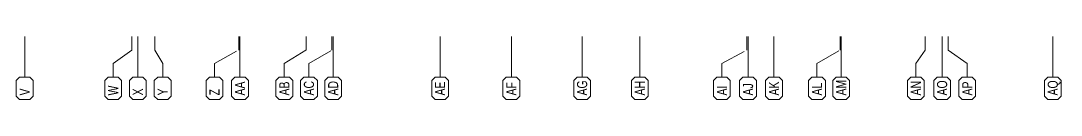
# Model space of a CAD drawing. Header units: inches. Extents: x 733929 to 798320, y 241462 to 287086.
# Drawn here: x 767060 to 797940, y 241462 to 243323 of the extents above; entities that cross this region are included whole.
import ezdxf

# ---------------------------------------------------------------- set-up
doc = ezdxf.new("R2010")
doc.units = ezdxf.units.IN
doc.header["$LTSCALE"] = 600
doc.header["$MEASUREMENT"] = 0
doc.linetypes.add('CENTER', pattern=[2, 1.25, -0.25, 0.25, -0.25])
doc.layers.add('CENTER LINE', color=7, linetype='CENTER', lineweight=5, true_color=0x8b4646)
doc.styles.add('SWISS', font='swisscl.ttf')

# ---------------------------------------------------------------- blocks, each defined once
blk = doc.blocks.new('*U31')
at = {"color": 0}
for p, q in [((0, -400), (0, 0)), ((0, -800), (0, -400)), ((0, -1200), (0, -800))]:
    blk.add_line(p, q, dxfattribs=at)
blk.add_lwpolyline([(-150, -1200), (-250, -1300), (-250, -1761), (-150, -1861), (150, -1861), (250, -1761), (250, -1300), (150, -1200)], close=True, dxfattribs=at)
at = {"color": 7, "ltscale": 650, "style": 'SWISS'}
blk.add_attdef('1', (150, -1826), '', height=300, rotation=90, dxfattribs=at)
blk = doc.blocks.new('*U36')
at = {"color": 0}
for p, q in [((0, -400), (0, 0)), ((-279, -800), (0, -400)), ((-279, -1200), (-279, -800))]:
    blk.add_line(p, q, dxfattribs=at)
blk.add_lwpolyline([(-429, -1200), (-529, -1300), (-529, -1761), (-429, -1861), (-129, -1861), (-29, -1761), (-29, -1300), (-129, -1200)], close=True, dxfattribs=at)
at = {"color": 7, "ltscale": 650, "style": 'SWISS'}
blk.add_attdef('1', (-129, -1826), '', height=300, rotation=90, dxfattribs=at)
blk = doc.blocks.new('*U37')
at = {"color": 0}
for p, q in [((0, -400), (0, 0)), ((564, -800), (0, -400)), ((564, -1200), (564, -800))]:
    blk.add_line(p, q, dxfattribs=at)
blk.add_lwpolyline([(414, -1200), (314, -1300), (314, -1761), (414, -1861), (714, -1861), (814, -1761), (814, -1300), (714, -1200)], close=True, dxfattribs=at)
at = {"color": 7, "ltscale": 650, "style": 'SWISS'}
blk.add_attdef('1', (714, -1826), '', height=300, rotation=90, dxfattribs=at)
blk = doc.blocks.new('*U40')
at = {"color": 0}
for p, q in [((0, -400), (0, 0)), ((-683, -800), (0, -400)), ((-683, -1200), (-683, -800))]:
    blk.add_line(p, q, dxfattribs=at)
blk.add_lwpolyline([(-833, -1200), (-933, -1300), (-933, -1761), (-833, -1861), (-533, -1861), (-433, -1761), (-433, -1300), (-533, -1200)], close=True, dxfattribs=at)
at = {"color": 7, "ltscale": 650, "style": 'SWISS'}
blk.add_attdef('1', (-533, -1826), '', height=300, rotation=90, dxfattribs=at)
blk = doc.blocks.new('*U41')
at = {"color": 0}
for p, q in [((0, -400), (0, 0)), ((-644, -800), (0, -400)), ((-644, -1200), (-644, -800))]:
    blk.add_line(p, q, dxfattribs=at)
blk.add_lwpolyline([(-794, -1200), (-894, -1300), (-894, -1761), (-794, -1861), (-494, -1861), (-394, -1761), (-394, -1300), (-494, -1200)], close=True, dxfattribs=at)
at = {"color": 7, "ltscale": 650, "style": 'SWISS'}
blk.add_attdef('1', (-494, -1826), '', height=300, rotation=90, dxfattribs=at)
blk = doc.blocks.new('*U42')
at = {"color": 0}
for p, q in [((0, -400), (0, 0)), ((-741, -800), (0, -400)), ((-741, -1200), (-741, -800))]:
    blk.add_line(p, q, dxfattribs=at)
blk.add_lwpolyline([(-891, -1200), (-991, -1300), (-991, -1761), (-891, -1861), (-591, -1861), (-491, -1761), (-491, -1300), (-591, -1200)], close=True, dxfattribs=at)
at = {"color": 7, "ltscale": 650, "style": 'SWISS'}
blk.add_attdef('1', (-591, -1826), '', height=300, rotation=90, dxfattribs=at)
blk = doc.blocks.new('*U32')
at = {"color": 0}
for p, q in [((0, -400), (0, 0)), ((-553, -800), (0, -400)), ((-553, -1200), (-553, -800))]:
    blk.add_line(p, q, dxfattribs=at)
blk.add_lwpolyline([(-703, -1200), (-803, -1300), (-803, -1761), (-703, -1861), (-403, -1861), (-303, -1761), (-303, -1300), (-403, -1200)], close=True, dxfattribs=at)
at = {"color": 7, "ltscale": 650, "style": 'SWISS'}
blk.add_attdef('1', (-403, -1826), '', height=300, rotation=90, dxfattribs=at)
blk = doc.blocks.new('*U33')
at = {"color": 0}
for p, q in [((0, -400), (0, 0)), ((238, -800), (0, -400)), ((238, -1200), (238, -800))]:
    blk.add_line(p, q, dxfattribs=at)
blk.add_lwpolyline([(88, -1200), (-12, -1300), (-12, -1761), (88, -1861), (388, -1861), (488, -1761), (488, -1300), (388, -1200)], close=True, dxfattribs=at)
at = {"color": 7, "ltscale": 650, "style": 'SWISS'}
blk.add_attdef('1', (388, -1826), '', height=300, rotation=90, dxfattribs=at)
blk = doc.blocks.new('*U34')
at = {"color": 0}
for p, q in [((0, -400), (0, 0)), ((-720, -800), (0, -400)), ((-720, -1200), (-720, -800))]:
    blk.add_line(p, q, dxfattribs=at)
blk.add_lwpolyline([(-870, -1200), (-970, -1300), (-970, -1761), (-870, -1861), (-570, -1861), (-470, -1761), (-470, -1300), (-570, -1200)], close=True, dxfattribs=at)
at = {"color": 7, "ltscale": 650, "style": 'SWISS'}
blk.add_attdef('1', (-570, -1826), '', height=300, rotation=90, dxfattribs=at)
blk = doc.blocks.new('TOWER A&B C.L.LVL & NO-X')
at = {"layer": 'CENTER LINE', "color": 2, "ltscale": 1250}
for name, p, values in [('*U31', (30665, 0), {'1': ' V'}), ('*U32', (33843, 0), {'1': ' W'}), ('*U31', (34025, 0), {'1': ' X'}), ('*U34', (37020, 0), {'1': ' Z'}), ('*U31', (37055, 0), {'1': ' AA'}), ('*U41', (39015, 0), {'1': ' AB'}), ('*U40', (39785, 0), {'1': ' AC'}), ('*U31', (39820, 0), {'1': ' AD'}), ('*U31', (42995, 0), {'1': ' AE'}), ('*U31', (45110, 0), {'1': ' AF'}), ('*U31', (48925, 0), {'1': ' AH'}), ('*U42', (52100, 0), {'1': ' AI'}), ('*U31', (52135, 0), {'1': ' AJ'}), ('*U40', (54865, 0), {'1': ' AL'}), ('*U31', (54900, 0), {'1': ' AM'}), ('*U31', (57895, 0), {'1': ' AO'}), ('*U31', (61180, 0), {'1': ' AQ'}), ('*U33', (34525, 0), {'1': ' Y'}), ('*U31', (47210, 0), {'1': ' AG'}), ('*U31', (52905, 0), {'1': ' AK'}), ('*U36', (57395, 0), {'1': ' AN'}), ('*U37', (58077, 0), {'1': ' AP'})]:
    blk.add_blockref(name, p, dxfattribs=at).add_auto_attribs(values)

msp = doc.modelspace()

# ---------------------------------------------------------------- block references
at = {"layer": 'CENTER LINE', "color": 2}
msp.add_blockref('TOWER A&B C.L.LVL & NO-X', (736509.7, 243323.1), dxfattribs=at)

doc.saveas('drawing.dxf')
